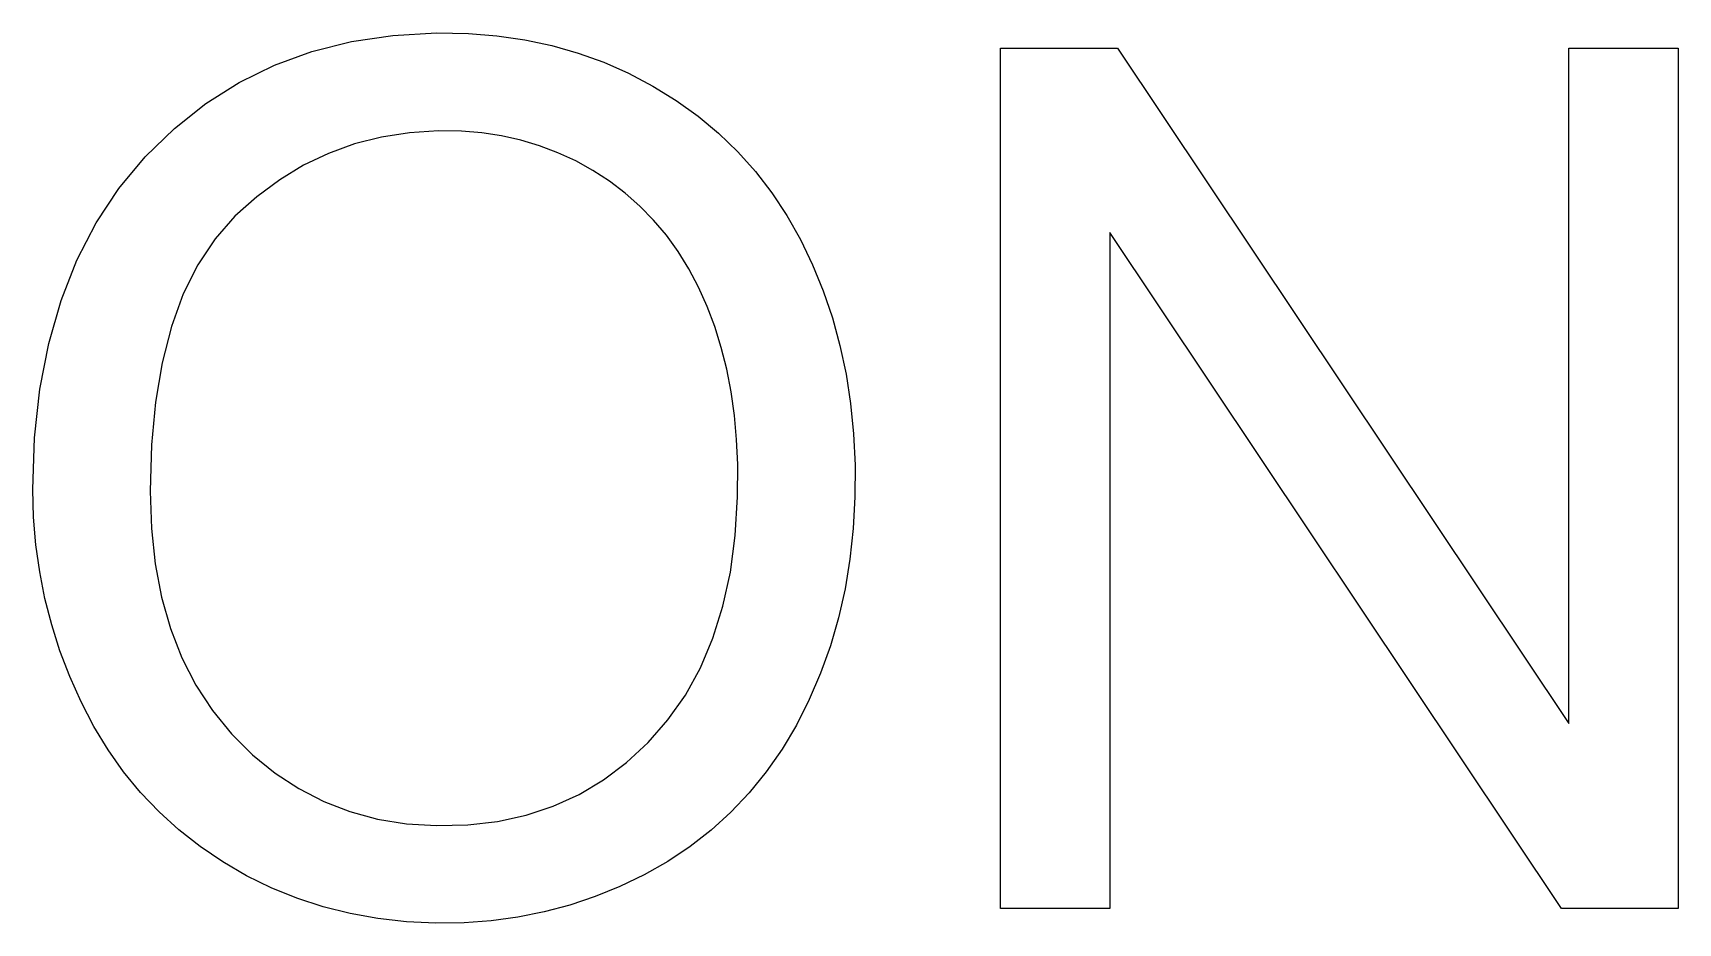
# Model space of a CAD drawing. Header units: metres. Extents: x 1885 to 2636, y 491 to 906.
# Drawn here: x 2155.2 to 2237.4, y 861.4 to 905.8 of the extents above; entities that cross this region are included whole.
import ezdxf

# ---------------------------------------------------------------- set-up
doc = ezdxf.new("R2010")
doc.units = ezdxf.units.M

msp = doc.modelspace()

# ---------------------------------------------------------------- linework, layer by layer
at = {"layer": 'COMPONENT30'}
for p, q in [((2173.216, 905.673), (2175.392, 905.8)), ((2175.392, 905.8), (2176.989, 905.773)), ((2176.989, 905.773), (2178.412, 905.659)), ((2169.171, 904.867), (2171.142, 905.363)), ((2171.142, 905.363), (2173.216, 905.673)), ((2178.412, 905.659), (2179.8, 905.458)), ((2179.8, 905.458), (2181.151, 905.17)), ((2181.151, 905.17), (2182.467, 904.795)), ((2203.575, 862.086), (2203.575, 905.041)), ((2203.575, 905.041), (2209.406, 905.041)), ((2209.406, 905.041), (2231.967, 871.316)), ((2231.967, 871.316), (2231.967, 905.041)), ((2231.967, 905.041), (2237.418, 905.041)), ((2237.418, 905.041), (2237.418, 862.086)), ((2165.534, 903.321), (2167.301, 904.186)), ((2167.301, 904.186), (2169.171, 904.867)), ((2182.467, 904.795), (2183.747, 904.333)), ((2183.747, 904.333), (2184.991, 903.784)), ((2163.868, 902.27), (2165.534, 903.321)), ((2184.991, 903.784), (2186.199, 903.149)), ((2186.199, 903.149), (2187.363, 902.431)), ((2187.363, 902.431), (2188.458, 901.645)), ((2162.305, 901.035), (2163.868, 902.27)), ((2188.458, 901.645), (2189.484, 900.79)), ((2160.844, 899.616), (2162.305, 901.035)), ((2174.047, 900.815), (2172.647, 900.598)), ((2175.498, 900.906), (2174.047, 900.815)), ((2176.635, 900.89), (2175.498, 900.906)), ((2177.65, 900.806), (2176.635, 900.89)), ((2178.639, 900.657), (2177.65, 900.806)), ((2189.484, 900.79), (2190.441, 899.866)), ((2171.298, 900.255), (2170, 899.786)), ((2172.647, 900.598), (2171.298, 900.255)), ((2179.604, 900.442), (2178.639, 900.657)), ((2180.543, 900.162), (2179.604, 900.442)), ((2181.457, 899.817), (2180.543, 900.162)), ((2159.528, 898.036), (2160.844, 899.616)), ((2168.754, 899.191), (2167.558, 898.47)), ((2170, 899.786), (2168.754, 899.191)), ((2182.345, 899.406), (2181.457, 899.817)), ((2183.208, 898.929), (2182.345, 899.406)), ((2190.441, 899.866), (2191.328, 898.874)), ((2167.558, 898.47), (2166.415, 897.622)), ((2184.04, 898.39), (2183.208, 898.929)), ((2184.823, 897.797), (2184.04, 898.39)), ((2191.328, 898.874), (2192.146, 897.813)), ((2158.387, 896.315), (2159.528, 898.036)), ((2166.415, 897.622), (2165.322, 896.649)), ((2185.557, 897.15), (2184.823, 897.797)), ((2192.146, 897.813), (2192.895, 896.684)), ((2186.24, 896.449), (2185.557, 897.15)), ((2192.895, 896.684), (2193.574, 895.487)), ((2157.422, 894.451), (2158.387, 896.315)), ((2165.322, 896.649), (2164.33, 895.523)), ((2186.874, 895.696), (2186.24, 896.449)), ((2164.33, 895.523), (2163.47, 894.229)), ((2187.458, 894.889), (2186.874, 895.696)), ((2193.574, 895.487), (2194.182, 894.226)), ((2231.587, 862.086), (2209.025, 895.84)), ((2209.025, 895.84), (2209.025, 862.086)), ((2156.633, 892.446), (2157.422, 894.451)), ((2163.47, 894.229), (2162.743, 892.766)), ((2187.992, 894.028), (2187.458, 894.889)), ((2194.182, 894.226), (2194.714, 892.922)), ((2188.477, 893.114), (2187.992, 894.028)), ((2162.743, 892.766), (2162.148, 891.134)), ((2188.91, 892.148), (2188.477, 893.114)), ((2194.714, 892.922), (2195.17, 891.577)), ((2156.019, 890.299), (2156.633, 892.446)), ((2189.291, 891.141), (2188.91, 892.148)), ((2162.148, 891.134), (2161.685, 889.333)), ((2189.617, 890.093), (2189.291, 891.141)), ((2195.17, 891.577), (2195.549, 890.19)), ((2155.58, 888.01), (2156.019, 890.299)), ((2195.549, 890.19), (2195.852, 888.761)), ((2161.685, 889.333), (2161.354, 887.364)), ((2189.889, 889.005), (2189.617, 890.093)), ((2190.108, 887.876), (2189.889, 889.005)), ((2195.852, 888.761), (2196.078, 887.29)), ((2155.317, 885.579), (2155.58, 888.01)), ((2190.273, 886.707), (2190.108, 887.876)), ((2161.354, 887.364), (2161.156, 885.226)), ((2196.078, 887.29), (2196.228, 885.778)), ((2190.383, 885.497), (2190.273, 886.707)), ((2155.229, 883.007), (2155.317, 885.579)), ((2161.156, 885.226), (2161.09, 882.919)), ((2190.44, 884.246), (2190.383, 885.497)), ((2196.228, 885.778), (2196.301, 884.225)), ((2190.436, 882.637), (2190.44, 884.246)), ((2196.301, 884.225), (2196.297, 882.63)), ((2155.267, 881.618), (2155.229, 883.007)), ((2161.09, 882.919), (2161.153, 881.054)), ((2190.317, 880.701), (2190.436, 882.637)), ((2196.297, 882.63), (2196.212, 881.059)), ((2155.38, 880.247), (2155.267, 881.618)), ((2196.212, 881.059), (2196.048, 879.53)), ((2155.568, 878.894), (2155.38, 880.247)), ((2161.153, 881.054), (2161.343, 879.29)), ((2190.072, 878.879), (2190.317, 880.701)), ((2196.048, 879.53), (2195.802, 878.043)), ((2155.831, 877.558), (2155.568, 878.894)), ((2161.343, 879.29), (2161.661, 877.626)), ((2189.701, 877.173), (2190.072, 878.879)), ((2195.802, 878.043), (2195.476, 876.598)), ((2156.169, 876.241), (2155.831, 877.558)), ((2161.661, 877.626), (2162.105, 876.062)), ((2189.204, 875.582), (2189.701, 877.173)), ((2156.583, 874.942), (2156.169, 876.241)), ((2195.476, 876.598), (2195.07, 875.195)), ((2162.105, 876.062), (2162.676, 874.598)), ((2188.58, 874.105), (2189.204, 875.582)), ((2157.072, 873.66), (2156.583, 874.942)), ((2162.676, 874.598), (2163.374, 873.235)), ((2195.07, 875.195), (2194.583, 873.834)), ((2157.636, 872.397), (2157.072, 873.66)), ((2187.831, 872.744), (2188.58, 874.105)), ((2194.583, 873.834), (2194.015, 872.515)), ((2163.374, 873.235), (2164.199, 871.972)), ((2158.273, 871.171), (2157.636, 872.397)), ((2186.956, 871.497), (2187.831, 872.744)), ((2194.015, 872.515), (2193.368, 871.242)), ((2164.199, 871.972), (2165.151, 870.809)), ((2185.958, 870.367), (2186.956, 871.497)), ((2193.368, 871.242), (2192.653, 870.041)), ((2158.981, 870.01), (2158.273, 871.171)), ((2165.151, 870.809), (2166.205, 869.76)), ((2159.76, 868.914), (2158.981, 870.01)), ((2166.205, 869.76), (2167.325, 868.847)), ((2184.878, 869.368), (2185.958, 870.367)), ((2192.653, 870.041), (2191.869, 868.915)), ((2160.609, 867.884), (2159.76, 868.914)), ((2167.325, 868.847), (2168.508, 868.07)), ((2183.729, 868.507), (2184.878, 869.368)), ((2191.869, 868.915), (2191.019, 867.867)), ((2168.508, 868.07), (2169.757, 867.428)), ((2182.511, 867.783), (2183.729, 868.507)), ((2161.529, 866.919), (2160.609, 867.884)), ((2169.757, 867.428), (2171.07, 866.923)), ((2179.868, 866.747), (2181.224, 867.196)), ((2181.224, 867.196), (2182.511, 867.783)), ((2191.019, 867.867), (2190.102, 866.895)), ((2162.52, 866.019), (2161.529, 866.919)), ((2171.07, 866.923), (2172.447, 866.553)), ((2172.447, 866.553), (2173.889, 866.319)), ((2173.889, 866.319), (2175.396, 866.221)), ((2176.949, 866.259), (2178.443, 866.434)), ((2178.443, 866.434), (2179.868, 866.747)), ((2190.102, 866.895), (2189.117, 865.999)), ((2163.582, 865.185), (2162.52, 866.019)), ((2175.396, 866.221), (2176.949, 866.259)), ((2189.117, 865.999), (2188.066, 865.18)), ((2164.714, 864.417), (2163.582, 865.185)), ((2188.066, 865.18), (2186.947, 864.438)), ((2165.907, 863.721), (2164.714, 864.417)), ((2186.947, 864.438), (2185.764, 863.772)), ((2167.139, 863.115), (2165.907, 863.721)), ((2168.411, 862.598), (2167.139, 863.115)), ((2184.549, 863.187), (2183.31, 862.682)), ((2185.764, 863.772), (2184.549, 863.187)), ((2169.722, 862.171), (2168.411, 862.598)), ((2171.073, 861.833), (2169.722, 862.171)), ((2182.049, 862.259), (2180.764, 861.916)), ((2183.31, 862.682), (2182.049, 862.259)), ((2172.463, 861.585), (2171.073, 861.833)), ((2173.893, 861.426), (2172.463, 861.585)), ((2175.362, 861.357), (2173.893, 861.426)), ((2176.769, 861.375), (2175.362, 861.357)), ((2178.124, 861.475), (2176.769, 861.375)), ((2179.455, 861.655), (2178.124, 861.475)), ((2180.764, 861.916), (2179.455, 861.655)), ((2209.025, 862.086), (2203.575, 862.086)), ((2237.418, 862.086), (2231.587, 862.086))]:
    msp.add_line(p, q, dxfattribs=at)

doc.saveas('drawing.dxf')
